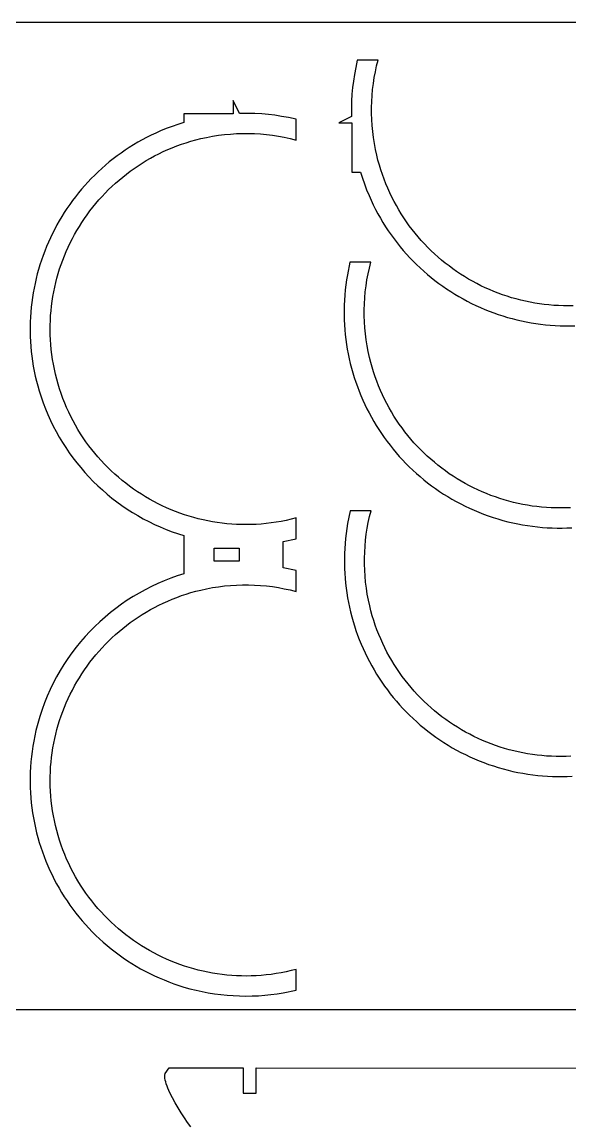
# Model space of a CAD drawing. Extents: x 443 to 1024, y 36 to 674.
# Drawn here: x 735.1 to 844.3, y 452.8 to 672.4 of the extents above; entities that cross this region are included whole.
import ezdxf

# ---------------------------------------------------------------- set-up
doc = ezdxf.new("R2010")
doc.units = 0
doc.layers.get('0').update_dxf_attribs({"linetype": 'CONTINUOUS'})

msp = doc.modelspace()

# ---------------------------------------------------------------- linework, layer by layer
at = {"color": 0}
for p, q in [((443.768031, 672.448303), (1023.768031, 672.448303)), ((443.768031, 475.592408), (1023.768031, 475.592408))]:
    msp.add_line(p, q, dxfattribs=at)
at = {"color": 4}
for p, q in [((801.860756, 664.877962), (801.566515, 663.376438)), ((806.023456, 664.877962), (801.860756, 664.877962)), ((805.476757, 662.544967), (805.731793, 663.715953)), ((805.731793, 663.715953), (806.023456, 664.877962)), ((801.313315, 661.984684), (801.102579, 660.661437)), ((801.566515, 663.376438), (801.313315, 661.984684)), ((805.076582, 660.180895), (805.258353, 661.366212)), ((805.258353, 661.366212), (805.476757, 662.544967)), ((800.935731, 659.365437), (800.814191, 658.055421)), ((801.102579, 660.661437), (800.935731, 659.365437)), ((804.93145, 658.990223), (805.076582, 660.180895)), ((800.814191, 658.055421), (800.739384, 656.690128)), ((804.751114, 656.597643), (804.822959, 657.795403)), ((804.822959, 657.795403), (804.93145, 658.990223)), ((778.407683, 654.216067), (777.157783, 656.780167)), ((777.157783, 656.780167), (777.157783, 654.180267)), ((800.739384, 656.690128), (800.712731, 655.228295)), ((800.712731, 655.228295), (800.735656, 653.628662)), ((804.715918, 655.39815), (804.751114, 656.597643)), ((804.717375, 654.19813), (804.715918, 655.39815)), ((777.157783, 654.180267), (767.326983, 654.180267)), ((767.326983, 654.180267), (767.326983, 652.444367)), ((780.007316, 654.238992), (778.407683, 654.216067)), ((781.469149, 654.212339), (780.007316, 654.238992)), ((782.834442, 654.137531), (781.469149, 654.212339)), ((784.144458, 654.015992), (782.834442, 654.137531)), ((785.440458, 653.849143), (784.144458, 654.015992)), ((786.763705, 653.638408), (785.440458, 653.849143)), ((788.155459, 653.385208), (786.763705, 653.638408)), ((789.656983, 653.090967), (788.155459, 653.385208)), ((789.656983, 648.928267), (789.656983, 653.090967)), ((800.735656, 653.628662), (798.171656, 652.378762)), ((804.755488, 652.998791), (804.717375, 654.19813)), ((804.830261, 651.801341), (804.755488, 652.998791)), ((761.699539, 650.323326), (760.783867, 649.889936)), ((762.629383, 650.736967), (761.699539, 650.323326)), ((763.807716, 651.218145), (762.629383, 650.736967)), ((764.964121, 651.645867), (763.807716, 651.218145)), ((766.127557, 652.045989), (764.964121, 651.645867)), ((767.326983, 652.444367), (766.127557, 652.045989)), ((798.171656, 652.378762), (800.771456, 652.378762)), ((800.771456, 652.378762), (800.771456, 642.547962)), ((804.941698, 650.606986), (804.830261, 651.801341)), ((805.089802, 649.416933), (804.941698, 650.606986)), ((758.123513, 648.474744), (757.266158, 647.96583)), ((758.995691, 648.965298), (758.123513, 648.474744)), ((759.88253, 649.437144), (758.995691, 648.965298)), ((760.783867, 649.889936), (759.88253, 649.437144)), ((765.908524, 647.74696), (766.8349, 648.082011)), ((766.8349, 648.082011), (767.773832, 648.394969)), ((767.773832, 648.394969), (768.725093, 648.685462)), ((768.725093, 648.685462), (769.688453, 648.953118)), ((769.688453, 648.953118), (770.663683, 649.197567)), ((770.663683, 649.197567), (771.833585, 649.455695)), ((771.833585, 649.455695), (773.011411, 649.677145)), ((773.011411, 649.677145), (774.195954, 649.861921)), ((774.195954, 649.861921), (775.386007, 650.010025)), ((775.386007, 650.010025), (776.580362, 650.121462)), ((776.580362, 650.121462), (777.777812, 650.196235)), ((777.777812, 650.196235), (778.977151, 650.234348)), ((778.977151, 650.234348), (780.177171, 650.235804)), ((780.177171, 650.235804), (781.376664, 650.200608)), ((781.376664, 650.200608), (782.574424, 650.128763)), ((782.574424, 650.128763), (783.769244, 650.020273)), ((783.769244, 650.020273), (784.959916, 649.87514)), ((784.959916, 649.87514), (786.145233, 649.69337)), ((786.145233, 649.69337), (787.323988, 649.474965)), ((787.323988, 649.474965), (788.494974, 649.21993)), ((788.494974, 649.21993), (789.656983, 648.928267)), ((805.274577, 648.23239), (805.089802, 649.416933)), ((805.496027, 647.054564), (805.274577, 648.23239)), ((754.784655, 646.332401), (753.988217, 645.75352)), ((755.596566, 646.894311), (754.784655, 646.332401)), ((756.423788, 647.438903), (755.596566, 646.894311)), ((757.266158, 647.96583), (756.423788, 647.438903)), ((761.473001, 645.75333), (762.333162, 646.193267)), ((762.333162, 646.193267), (763.207023, 646.61297)), ((763.207023, 646.61297), (764.094357, 647.012068)), ((764.094357, 647.012068), (764.994933, 647.390189)), ((764.994933, 647.390189), (765.908524, 647.74696)), ((805.754156, 645.884662), (805.496027, 647.054564)), ((805.998604, 644.909432), (805.754156, 645.884662)), ((751.69337, 643.918528), (750.960451, 643.275238)), ((752.442412, 644.546236), (751.69337, 643.918528)), ((753.207415, 645.158016), (752.442412, 644.546236)), ((753.988217, 645.75352), (753.207415, 645.158016)), ((757.385715, 643.26316), (758.173941, 643.798686)), ((758.173941, 643.798686), (758.977011, 644.315838)), ((758.977011, 644.315838), (759.794697, 644.814244)), ((759.794697, 644.814244), (760.62677, 645.293532)), ((760.62677, 645.293532), (761.473001, 645.75333)), ((806.266261, 643.946072), (805.998604, 644.909432)), ((806.556754, 642.994812), (806.266261, 643.946072)), ((749.543635, 641.943304), (748.860062, 641.255355)), ((750.243818, 642.616714), (749.543635, 641.943304)), ((750.960451, 643.275238), (750.243818, 642.616714)), ((754.385834, 640.944749), (755.112393, 641.550054)), ((755.112393, 641.550054), (755.854713, 642.138472)), ((755.854713, 642.138472), (756.612563, 642.709631)), ((756.612563, 642.709631), (757.385715, 643.26316)), ((800.771456, 642.547962), (802.507356, 642.547962)), ((802.507356, 642.547962), (802.905734, 641.348536)), ((806.869712, 642.05588), (806.556754, 642.994812)), ((807.204762, 641.129504), (806.869712, 642.05588)), ((747.543402, 639.837229), (746.910639, 639.107746)), ((748.193264, 640.553214), (747.543402, 639.837229)), ((748.860062, 641.255355), (748.193264, 640.553214)), ((752.303002, 639.031232), (752.980909, 639.684967)), ((752.980909, 639.684967), (753.675263, 640.322929)), ((753.675263, 640.322929), (754.385834, 640.944749)), ((802.905734, 641.348536), (803.305856, 640.1851)), ((803.305856, 640.1851), (803.733578, 639.028695)), ((807.561534, 640.215915), (807.204762, 641.129504)), ((807.939655, 639.315339), (807.561534, 640.215915)), ((808.338752, 638.428007), (807.939655, 639.315339)), ((745.697061, 637.609679), (745.116571, 636.841789)), ((746.295138, 638.365114), (745.697061, 637.609679)), ((746.910639, 639.107746), (746.295138, 638.365114)), ((750.370244, 636.979121), (750.99744, 637.677938)), ((750.99744, 637.677938), (751.641769, 638.362099)), ((751.641769, 638.362099), (752.303002, 639.031232)), ((803.733578, 639.028695), (804.214756, 637.850362)), ((804.214756, 637.850362), (804.628396, 636.920518)), ((808.758455, 637.554147), (808.338752, 638.428007)), ((809.198392, 636.693987), (808.758455, 637.554147)), ((744.009002, 635.270034), (743.482248, 634.466863)), ((744.553831, 636.061792), (744.009002, 635.270034)), ((745.116571, 636.841789), (744.553831, 636.061792)), ((748.593737, 634.798455), (749.168163, 635.539008)), ((749.168163, 635.539008), (749.760409, 636.26602)), ((749.760409, 636.26602), (750.370244, 636.979121)), ((804.628396, 636.920518), (805.061786, 636.004846)), ((805.061786, 636.004846), (805.514578, 635.103509)), ((805.514578, 635.103509), (805.986425, 634.216671)), ((809.65819, 635.847757), (809.198392, 636.693987)), ((810.137478, 635.015685), (809.65819, 635.847757)), ((810.635884, 634.198001), (810.137478, 635.015685)), ((742.483614, 632.827672), (742.01206, 631.992346)), ((742.973731, 633.652627), (742.483614, 632.827672)), ((743.482248, 634.466863), (742.973731, 633.652627)), ((746.979659, 632.499274), (747.499256, 633.278216)), ((747.499256, 633.278216), (748.037358, 634.044734)), ((748.037358, 634.044734), (748.593737, 634.798455)), ((805.986425, 634.216671), (806.476979, 633.344492)), ((806.476979, 633.344492), (806.985893, 632.487137)), ((811.153037, 633.394932), (810.635884, 634.198001)), ((811.688563, 632.606708), (811.153037, 633.394932)), ((741.55923, 631.146997), (741.125288, 630.291971)), ((742.01206, 631.992346), (741.55923, 631.146997)), ((745.534186, 630.091619), (745.996895, 630.905604)), ((745.996895, 630.905604), (746.478796, 631.708279)), ((746.478796, 631.708279), (746.979659, 632.499274)), ((806.985893, 632.487137), (807.51282, 631.644767)), ((807.51282, 631.644767), (808.057412, 630.817545)), ((808.057412, 630.817545), (808.619322, 630.005634)), ((812.242092, 631.833557), (811.688563, 632.606708)), ((812.813251, 631.075709), (812.242092, 631.833557)), ((813.401669, 630.333392), (812.813251, 631.075709)), ((740.314716, 628.554281), (739.938412, 627.672311)), ((740.710396, 629.427617), (740.314716, 628.554281)), ((741.125288, 630.291971), (740.710396, 629.427617)), ((744.263497, 627.585529), (744.667258, 628.43121)), ((744.667258, 628.43121), (745.090898, 629.266697)), ((745.090898, 629.266697), (745.534186, 630.091619)), ((808.619322, 630.005634), (809.198203, 629.209196)), ((809.198203, 629.209196), (809.793707, 628.428394)), ((809.793707, 628.428394), (810.405486, 627.663391)), ((814.006973, 629.606834), (813.401669, 630.333392)), ((814.628793, 628.896265), (814.006973, 629.606834)), ((815.266756, 628.201914), (814.628793, 628.896265)), ((739.581646, 626.782054), (739.24458, 625.883857)), ((739.938412, 627.672311), (739.581646, 626.782054)), ((743.516523, 625.865074), (743.879842, 626.730027)), ((743.879842, 626.730027), (744.263497, 627.585529)), ((810.405486, 627.663391), (811.033195, 626.914349)), ((811.033195, 626.914349), (811.676485, 626.18143)), ((811.676485, 626.18143), (812.335008, 625.464797)), ((815.92049, 627.524008), (815.266756, 628.201914)), ((816.589624, 626.862778), (815.92049, 627.524008)), ((817.273785, 626.218451), (816.589624, 626.862778)), ((817.972602, 625.591257), (817.273785, 626.218451)), ((738.630199, 624.065035), (738.35321, 623.145104)), ((738.927377, 624.978068), (738.630199, 624.065035)), ((739.24458, 625.883857), (738.927377, 624.978068)), ((742.550866, 623.217238), (742.851806, 624.108308)), ((742.851806, 624.108308), (743.173768, 624.991044)), ((743.173768, 624.991044), (743.516523, 625.865074)), ((800.40388, 624.566487), (799.89768, 622.037587)), ((804.56658, 624.566487), (800.40388, 624.566487)), ((804.274902, 623.404524), (804.56658, 624.566487)), ((812.335008, 625.464797), (813.008418, 624.764614)), ((813.008418, 624.764614), (813.696367, 624.081041)), ((813.696367, 624.081041), (814.398508, 623.414243)), ((818.685702, 624.981424), (817.972602, 625.591257)), ((819.412715, 624.389181), (818.685702, 624.981424)), ((820.153268, 623.814757), (819.412715, 624.389181)), ((738.096572, 622.218623), (737.860446, 621.285939)), ((738.35321, 623.145104), (738.096572, 622.218623)), ((742.012967, 621.411582), (742.271177, 622.318205)), ((742.271177, 622.318205), (742.550866, 623.217238)), ((799.89768, 622.037587), (799.732261, 621.033192)), ((803.801448, 621.054823), (804.019857, 622.233566)), ((804.019857, 622.233566), (804.274902, 623.404524)), ((814.398508, 623.414243), (815.114494, 622.764381)), ((815.114494, 622.764381), (815.843976, 622.131618)), ((815.843976, 622.131618), (816.586609, 621.516117)), ((820.906989, 623.25838), (820.153268, 623.814757)), ((821.673506, 622.72028), (820.906989, 623.25838)), ((822.452448, 622.200685), (821.673506, 622.72028)), ((823.243443, 621.699825), (822.452448, 622.200685)), ((737.644997, 620.3474), (737.450386, 619.403353)), ((737.860446, 621.285939), (737.644997, 620.3474)), ((741.369501, 618.649888), (741.5619, 619.577052)), ((741.5619, 619.577052), (741.776465, 620.49774)), ((741.776465, 620.49774), (742.012967, 621.411582)), ((799.591146, 620.029783), (799.474134, 619.027687)), ((799.732261, 621.033192), (799.591146, 620.029783)), ((803.47455, 618.678821), (803.619678, 619.869504)), ((803.619678, 619.869504), (803.801448, 621.054823)), ((816.586609, 621.516117), (817.342043, 620.91804)), ((817.342043, 620.91804), (818.109933, 620.33755)), ((818.109933, 620.33755), (818.889931, 619.77481)), ((818.889931, 619.77481), (819.681688, 619.229981)), ((824.046119, 621.217927), (823.243443, 621.699825)), ((824.860104, 620.75522), (824.046119, 621.217927)), ((825.685026, 620.311934), (824.860104, 620.75522)), ((826.520513, 619.888297), (825.685026, 620.311934)), ((827.366194, 619.484538), (826.520513, 619.888297)), ((737.124331, 617.500124), (736.993211, 616.541637)), ((737.276777, 618.454145), (737.124331, 617.500124)), ((737.450386, 619.403353), (737.276777, 618.454145)), ((741.052116, 616.777624), (741.199497, 617.716622)), ((741.199497, 617.716622), (741.369501, 618.649888)), ((799.381021, 618.027232), (799.311608, 617.028746)), ((799.474134, 619.027687), (799.381021, 618.027232)), ((803.294229, 616.286196), (803.366066, 617.483981)), ((803.366066, 617.483981), (803.47455, 618.678821)), ((819.681688, 619.229981), (820.484859, 618.703227)), ((820.484859, 618.703227), (821.299096, 618.19471)), ((821.299096, 618.19471), (822.124051, 617.704593)), ((822.124051, 617.704593), (822.959376, 617.233039)), ((828.221696, 619.100885), (827.366194, 619.484538)), ((829.086648, 618.737568), (828.221696, 619.100885)), ((829.960678, 618.394815), (829.086648, 618.737568)), ((830.843414, 618.072856), (829.960678, 618.394815)), ((831.734485, 617.771918), (830.843414, 618.072856)), ((832.633517, 617.492231), (831.734485, 617.771918)), ((833.54014, 617.234023), (832.633517, 617.492231)), ((736.88358, 615.579031), (736.7956, 614.612654)), ((736.993211, 616.541637), (736.88358, 615.579031)), ((740.82614, 614.883922), (740.927587, 615.833266)), ((740.927587, 615.833266), (741.052116, 616.777624)), ((799.265693, 616.032554), (799.243074, 615.038984)), ((799.311608, 617.028746), (799.265693, 616.032554)), ((803.259042, 615.086675), (803.294229, 616.286196)), ((822.959376, 617.233039), (823.804726, 616.780209)), ((823.804726, 616.780209), (824.659751, 616.346267)), ((824.659751, 616.346267), (825.524106, 615.931375)), ((825.524106, 615.931375), (826.397442, 615.535695)), ((826.397442, 615.535695), (827.279412, 615.159391)), ((827.279412, 615.159391), (828.169669, 614.802625)), ((834.453982, 616.997523), (833.54014, 617.234023)), ((835.374671, 616.78296), (834.453982, 616.997523)), ((836.301834, 616.590563), (835.374671, 616.78296)), ((837.235101, 616.420561), (836.301834, 616.590563)), ((838.174099, 616.273181), (837.235101, 616.420561)), ((839.118456, 616.148654), (838.174099, 616.273181)), ((840.067801, 616.047208), (839.118456, 616.148654)), ((841.021761, 615.969071), (840.067801, 616.047208)), ((841.979966, 615.914473), (841.021761, 615.969071)), ((842.942042, 615.883642), (841.979966, 615.914473)), ((843.907618, 615.876807), (842.942042, 615.883642)), ((844.876323, 615.894197), (843.907618, 615.876807)), ((736.729435, 613.642853), (736.685246, 612.669976)), ((736.7956, 614.612654), (736.729435, 613.642853)), ((740.66257, 612.009681), (740.693402, 612.971757)), ((740.693402, 612.971757), (740.748002, 613.929961)), ((740.748002, 613.929961), (740.82614, 614.883922)), ((799.243074, 615.038984), (799.243549, 614.048364)), ((799.243549, 614.048364), (799.266918, 613.061019)), ((799.266918, 613.061019), (799.312978, 612.077279)), ((803.260508, 613.886627), (803.259042, 615.086675)), ((803.29863, 612.687264), (803.260508, 613.886627)), ((828.169669, 614.802625), (829.067865, 614.465559)), ((829.067865, 614.465559), (829.973654, 614.148356)), ((829.973654, 614.148356), (830.886688, 613.851178)), ((830.886688, 613.851178), (831.806618, 613.574189)), ((831.806618, 613.574189), (832.733099, 613.317551)), ((832.733099, 613.317551), (833.665783, 613.081425)), ((833.665783, 613.081425), (834.604322, 612.865976)), ((736.685246, 612.669976), (736.663196, 611.694369)), ((736.663196, 611.694369), (736.663447, 610.716381)), ((740.655734, 611.044104), (740.66257, 612.009681)), ((740.673122, 610.0754), (740.655734, 611.044104)), ((799.312978, 612.077279), (799.381529, 611.097469)), ((799.381529, 611.097469), (799.472368, 610.121917)), ((803.373409, 611.489793), (803.29863, 612.687264)), ((803.48485, 610.295426), (803.373409, 611.489793)), ((834.604322, 612.865976), (835.548369, 612.671365)), ((835.548369, 612.671365), (836.497577, 612.497756)), ((836.497577, 612.497756), (837.451598, 612.34531)), ((837.451598, 612.34531), (838.410085, 612.21419)), ((838.410085, 612.21419), (839.372691, 612.104559)), ((839.372691, 612.104559), (840.339068, 612.016579)), ((840.339068, 612.016579), (841.308869, 611.950414)), ((841.308869, 611.950414), (842.281747, 611.906225)), ((842.281747, 611.906225), (843.257353, 611.884175)), ((843.257353, 611.884175), (844.235342, 611.884426)), ((844.235342, 611.884426), (845.215365, 611.907143)), ((736.663447, 610.716381), (736.686164, 609.736357)), ((736.686164, 609.736357), (736.731507, 608.754647)), ((736.731507, 608.754647), (736.799639, 607.771597)), ((740.714965, 609.103938), (740.673122, 610.0754)), ((740.78149, 608.130093), (740.714965, 609.103938)), ((799.472368, 610.121917), (799.585295, 609.15095)), ((799.585295, 609.15095), (799.720107, 608.184895)), ((803.632955, 609.105372), (803.48485, 610.295426)), ((803.817726, 607.920841), (803.632955, 609.105372)), ((736.799639, 607.771597), (736.890723, 606.787554)), ((736.890723, 606.787554), (737.004923, 605.802867)), ((740.872926, 607.154234), (740.78149, 608.130093)), ((740.989502, 606.176735), (740.872926, 607.154234)), ((799.720107, 608.184895), (799.876604, 607.224079)), ((799.876604, 607.224079), (800.054583, 606.268829)), ((804.039167, 606.743043), (803.817726, 607.920841)), ((804.29728, 605.573187), (804.039167, 606.743043)), ((737.004923, 605.802867), (737.142399, 604.817881)), ((737.142399, 604.817881), (737.303315, 603.832945)), ((741.131447, 605.197967), (740.989502, 606.176735)), ((741.29899, 604.218302), (741.131447, 605.197967)), ((741.492359, 603.238111), (741.29899, 604.218302)), ((800.054583, 606.268829), (800.253844, 605.319473)), ((800.253844, 605.319473), (800.474184, 604.376338)), ((800.474184, 604.376338), (800.715403, 603.43975)), ((804.541724, 604.597966), (804.29728, 605.573187)), ((804.809376, 603.634615), (804.541724, 604.597966)), ((737.303315, 603.832945), (737.487834, 602.848406)), ((737.487834, 602.848406), (737.696117, 601.864612)), ((741.711783, 602.257767), (741.492359, 603.238111)), ((741.961015, 601.264462), (741.711783, 602.257767)), ((800.715403, 603.43975), (800.977299, 602.510037)), ((800.977299, 602.510037), (801.259671, 601.587526)), ((805.099866, 602.683363), (804.809376, 603.634615)), ((805.41282, 601.744438), (805.099866, 602.683363)), ((737.696117, 601.864612), (737.928328, 600.881909)), ((737.928328, 600.881909), (738.184629, 599.900645)), ((738.184629, 599.900645), (738.465183, 598.921167)), ((742.234304, 600.28355), (741.961015, 601.264462)), ((742.531256, 599.315268), (742.234304, 600.28355)), ((801.259671, 601.587526), (801.562316, 600.672545)), ((801.562316, 600.672545), (801.885033, 599.765419)), ((801.885033, 599.765419), (802.227622, 598.866477)), ((805.747867, 600.818069), (805.41282, 601.744438)), ((806.104635, 599.904486), (805.747867, 600.818069)), ((806.482753, 599.003916), (806.104635, 599.904486)), ((738.465183, 598.921167), (738.846312, 597.713144)), ((738.846312, 597.713144), (739.262091, 596.520241)), ((742.851473, 598.359854), (742.531256, 599.315268)), ((743.194561, 597.417546), (742.851473, 598.359854)), ((802.227622, 598.866477), (802.58988, 597.976046)), ((802.58988, 597.976046), (802.971606, 597.094452)), ((806.881848, 598.116589), (806.482753, 599.003916)), ((807.301549, 597.242734), (806.881848, 598.116589)), ((739.262091, 596.520241), (739.711937, 595.343077)), ((739.711937, 595.343077), (740.195267, 594.182276)), ((743.560121, 596.488582), (743.194561, 597.417546)), ((743.947759, 595.573199), (743.560121, 596.488582)), ((744.357078, 594.671635), (743.947759, 595.573199)), ((802.971606, 597.094452), (803.372598, 596.222023)), ((803.372598, 596.222023), (803.792655, 595.359086)), ((803.792655, 595.359086), (804.231576, 594.505968)), ((807.741483, 596.382579), (807.301549, 597.242734)), ((808.201279, 595.536353), (807.741483, 596.382579)), ((808.680566, 594.704285), (808.201279, 595.536353)), ((740.195267, 594.182276), (740.711497, 593.038456)), ((744.787682, 593.784128), (744.357078, 594.671635)), ((745.239174, 592.910915), (744.787682, 593.784128)), ((804.231576, 594.505968), (804.689159, 593.662996)), ((804.689159, 593.662996), (805.165202, 592.830498)), ((809.17897, 593.886603), (808.680566, 594.704285)), ((809.696121, 593.083537), (809.17897, 593.886603)), ((740.711497, 593.038456), (741.260044, 591.91224)), ((741.260044, 591.91224), (741.840324, 590.804249)), ((745.711159, 592.052235), (745.239174, 592.910915)), ((746.20324, 591.208325), (745.711159, 592.052235)), ((746.715021, 590.379423), (746.20324, 591.208325)), ((805.165202, 592.830498), (805.659505, 592.0088)), ((805.659505, 592.0088), (806.171865, 591.198229)), ((806.171865, 591.198229), (806.702081, 590.399114)), ((810.231646, 592.295315), (809.696121, 593.083537)), ((810.785174, 591.522167), (810.231646, 592.295315)), ((811.356332, 590.76432), (810.785174, 591.522167)), ((741.840324, 590.804249), (742.451755, 589.715104)), ((742.451755, 589.715104), (743.093752, 588.645427)), ((747.246106, 589.565766), (746.715021, 590.379423)), ((747.796099, 588.767593), (747.246106, 589.565766)), ((748.364603, 587.98514), (747.796099, 588.767593)), ((806.702081, 590.399114), (807.249952, 589.61178)), ((807.249952, 589.61178), (807.815276, 588.836555)), ((807.815276, 588.836555), (808.397851, 588.073767)), ((811.944749, 590.022004), (811.356332, 590.76432)), ((812.550054, 589.295447), (811.944749, 590.022004)), ((813.171873, 588.584879), (812.550054, 589.295447)), ((743.093752, 588.645427), (743.765734, 587.595837)), ((743.765734, 587.595837), (744.467115, 586.566957)), ((744.467115, 586.566957), (745.197313, 585.559408)), ((748.951223, 587.218647), (748.364603, 587.98514)), ((749.555562, 586.46835), (748.951223, 587.218647)), ((808.397851, 588.073767), (808.997477, 587.323741)), ((808.997477, 587.323741), (809.613951, 586.586807)), ((809.613951, 586.586807), (810.247072, 585.863289)), ((813.809836, 587.890528), (813.171873, 588.584879)), ((814.46357, 587.212622), (813.809836, 587.890528)), ((815.132704, 586.551391), (814.46357, 587.212622)), ((745.197313, 585.559408), (745.955745, 584.573811)), ((745.955745, 584.573811), (746.741827, 583.610787)), ((750.177224, 585.734488), (749.555562, 586.46835)), ((750.815812, 585.017298), (750.177224, 585.734488)), ((751.470931, 584.317017), (750.815812, 585.017298)), ((810.247072, 585.863289), (810.89664, 585.153517)), ((810.89664, 585.153517), (811.562451, 584.457816)), ((811.562451, 584.457816), (812.244305, 583.776514)), ((815.816865, 585.907064), (815.132704, 586.551391)), ((816.515682, 585.279869), (815.816865, 585.907064)), ((817.228783, 584.670035), (816.515682, 585.279869)), ((817.955797, 584.07779), (817.228783, 584.670035)), ((746.741827, 583.610787), (747.554976, 582.670957)), ((747.554976, 582.670957), (748.394608, 581.754942)), ((752.142184, 583.633884), (751.470931, 584.317017)), ((752.829176, 582.968137), (752.142184, 583.633884)), ((753.531509, 582.320012), (752.829176, 582.968137)), ((754.248789, 581.689749), (753.531509, 582.320012)), ((812.244305, 583.776514), (812.942, 583.109938)), ((812.942, 583.109938), (813.655335, 582.458416)), ((813.655335, 582.458416), (814.384109, 581.822273)), ((818.69635, 583.503365), (817.955797, 584.07779)), ((819.450072, 582.946987), (818.69635, 583.503365)), ((820.216591, 582.408885), (819.450072, 582.946987)), ((820.995534, 581.889288), (820.216591, 582.408885)), ((748.394608, 581.754942), (749.260141, 580.863364)), ((749.260141, 580.863364), (750.15099, 579.996843)), ((750.15099, 579.996843), (751.066573, 579.156002)), ((754.980618, 581.077584), (754.248789, 581.689749)), ((755.7266, 580.483755), (754.980618, 581.077584)), ((756.486339, 579.908501), (755.7266, 580.483755)), ((814.384109, 581.822273), (815.128119, 581.201839)), ((815.128119, 581.201839), (815.887164, 580.597439)), ((815.887164, 580.597439), (816.661043, 580.0094)), ((816.661043, 580.0094), (817.449555, 579.438051)), ((821.78653, 581.388425), (820.995534, 581.889288)), ((822.589207, 580.906524), (821.78653, 581.388425)), ((823.403193, 580.443815), (822.589207, 580.906524)), ((824.228116, 580.000526), (823.403193, 580.443815)), ((825.063605, 579.576886), (824.228116, 580.000526)), ((751.066573, 579.156002), (752.006306, 578.34146)), ((752.006306, 578.34146), (752.969606, 577.553839)), ((757.25944, 579.352058), (756.486339, 579.908501)), ((758.045505, 578.814665), (757.25944, 579.352058)), ((758.844139, 578.29656), (758.045505, 578.814665)), ((759.654946, 577.797979), (758.844139, 578.29656)), ((760.477528, 577.319162), (759.654946, 577.797979)), ((817.449555, 579.438051), (818.252497, 578.883718)), ((818.252497, 578.883718), (819.069669, 578.346727)), ((819.069669, 578.346727), (819.900869, 577.827407)), ((819.900869, 577.827407), (820.745895, 577.326085)), ((825.909287, 579.173124), (825.063605, 579.576886)), ((826.764791, 578.789469), (825.909287, 579.173124)), ((827.629744, 578.426149), (826.764791, 578.789469)), ((828.503776, 578.083393), (827.629744, 578.426149)), ((829.386514, 577.76143), (828.503776, 578.083393)), ((752.969606, 577.553839), (753.95589, 576.793761)), ((753.95589, 576.793761), (754.964573, 576.061847)), ((754.964573, 576.061847), (755.995074, 575.358717)), ((761.311491, 576.860345), (760.477528, 577.319162)), ((762.156437, 576.421766), (761.311491, 576.860345)), ((763.011972, 576.003664), (762.156437, 576.421766)), ((763.877697, 575.606275), (763.011972, 576.003664)), ((764.753218, 575.229838), (763.877697, 575.606275)), ((820.745895, 577.326085), (821.604546, 576.843087)), ((821.604546, 576.843087), (822.47662, 576.37874)), ((822.47662, 576.37874), (823.361916, 575.933373)), ((823.361916, 575.933373), (824.260233, 575.507311)), ((830.277586, 577.460489), (829.386514, 577.76143)), ((831.17662, 577.180799), (830.277586, 577.460489)), ((832.083244, 576.922588), (831.17662, 577.180799)), ((832.997088, 576.686085), (832.083244, 576.922588)), ((833.917778, 576.471519), (832.997088, 576.686085)), ((834.844943, 576.279119), (833.917778, 576.471519)), ((835.778211, 576.109114), (834.844943, 576.279119)), ((836.71721, 575.961732), (835.778211, 576.109114)), ((837.661569, 575.837202), (836.71721, 575.961732)), ((838.610915, 575.735753), (837.661569, 575.837202)), ((839.564877, 575.657613), (838.610915, 575.735753)), ((840.523083, 575.603013), (839.564877, 575.657613)), ((841.48516, 575.57218), (840.523083, 575.603013)), ((842.450738, 575.565342), (841.48516, 575.57218)), ((843.419443, 575.58273), (842.450738, 575.565342)), ((844.390905, 575.624572), (843.419443, 575.58273)), ((755.995074, 575.358717), (757.046808, 574.684993)), ((757.046808, 574.684993), (758.119192, 574.041296)), ((758.119192, 574.041296), (759.211643, 573.428247)), ((759.211643, 573.428247), (760.323577, 572.846468)), ((765.638138, 574.87459), (764.753218, 575.229838)), ((766.532061, 574.54077), (765.638138, 574.87459)), ((767.434591, 574.228614), (766.532061, 574.54077)), ((768.345331, 573.938361), (767.434591, 574.228614)), ((769.263886, 573.670249), (768.345331, 573.938361)), ((770.189858, 573.424514), (769.263886, 573.670249)), ((771.122853, 573.201395), (770.189858, 573.424514)), ((789.656983, 573.575367), (788.665848, 573.323611)), ((789.656983, 569.412667), (789.656983, 573.575367)), ((800.455848, 575.02318), (799.949648, 572.49428)), ((804.618548, 575.02318), (800.455848, 575.02318)), ((804.071826, 572.690259), (804.32687, 573.861217)), ((804.32687, 573.861217), (804.618548, 575.02318)), ((824.260233, 575.507311), (825.171369, 575.100883)), ((825.171369, 575.100883), (826.095122, 574.714415)), ((826.095122, 574.714415), (827.031291, 574.348234)), ((827.031291, 574.348234), (827.979675, 574.002668)), ((827.979675, 574.002668), (828.940072, 573.678043)), ((828.940072, 573.678043), (829.91228, 573.374687)), ((829.91228, 573.374687), (830.891497, 573.094202)), ((760.323577, 572.846468), (761.454412, 572.296579)), ((761.454412, 572.296579), (762.603563, 571.779202)), ((762.603563, 571.779202), (763.770448, 571.294957)), ((763.770448, 571.294957), (764.954483, 570.844467)), ((772.062473, 573.00113), (771.122853, 573.201395)), ((773.008323, 572.823957), (772.062473, 573.00113)), ((773.960007, 572.670112), (773.008323, 572.823957)), ((774.917127, 572.539835), (773.960007, 572.670112)), ((775.879288, 572.433362), (774.917127, 572.539835)), ((776.846095, 572.350931), (775.879288, 572.433362)), ((777.817149, 572.292781), (776.846095, 572.350931)), ((778.792056, 572.259148), (777.817149, 572.292781)), ((779.77042, 572.250271), (778.792056, 572.259148)), ((780.751843, 572.266387), (779.77042, 572.250271)), ((781.735931, 572.307735), (780.751843, 572.266387)), ((782.722285, 572.374552), (781.735931, 572.307735)), ((783.710512, 572.467075), (782.722285, 572.374552)), ((784.700213, 572.585542), (783.710512, 572.467075)), ((785.690994, 572.730192), (784.700213, 572.585542)), ((786.682457, 572.901261), (785.690994, 572.730192)), ((787.674208, 573.098989), (786.682457, 572.901261)), ((788.665848, 573.323611), (787.674208, 573.098989)), ((799.78423, 571.489885), (799.643115, 570.486476)), ((799.949648, 572.49428), (799.78423, 571.489885)), ((803.671647, 570.326197), (803.853417, 571.511516)), ((803.853417, 571.511516), (804.071826, 572.690259)), ((830.891497, 573.094202), (831.872513, 572.837957)), ((831.872513, 572.837957), (832.854981, 572.605791)), ((832.854981, 572.605791), (833.838554, 572.397541)), ((833.838554, 572.397541), (834.822882, 572.213045)), ((834.822882, 572.213045), (835.80762, 572.052141)), ((835.80762, 572.052141), (836.792419, 571.914667)), ((836.792419, 571.914667), (837.776932, 571.800461)), ((837.776932, 571.800461), (838.760812, 571.709361)), ((838.760812, 571.709361), (839.74371, 571.641205)), ((839.74371, 571.641205), (840.725279, 571.59583)), ((840.725279, 571.59583), (841.705171, 571.573074)), ((841.705171, 571.573074), (842.68304, 571.572776)), ((842.68304, 571.572776), (843.658537, 571.594774)), ((843.658537, 571.594774), (844.631314, 571.638904)), ((764.954483, 570.844467), (767.326983, 570.059267)), ((767.326983, 570.059267), (767.326983, 562.451167)), ((787.127983, 568.906367), (789.656983, 569.412667)), ((799.526102, 569.48438), (799.43299, 568.483925)), ((799.643115, 570.486476), (799.526102, 569.48438)), ((803.418035, 567.940674), (803.526518, 569.135513)), ((803.526518, 569.135513), (803.671647, 570.326197)), ((787.127983, 563.603967), (787.127983, 568.906367)), ((799.363577, 567.485438), (799.317661, 566.489247)), ((799.43299, 568.483925), (799.363577, 567.485438)), ((803.346198, 566.742889), (803.418035, 567.940674)), ((799.317661, 566.489247), (799.295042, 565.495677)), ((799.295042, 565.495677), (799.295518, 564.505056)), ((803.311011, 565.543368), (803.346198, 566.742889)), ((803.312477, 564.34332), (803.311011, 565.543368)), ((767.329383, 562.448767), (765.996659, 562.023876)), ((767.326983, 562.451167), (767.329383, 562.448767)), ((789.656983, 563.097767), (787.127983, 563.603967)), ((789.656983, 558.935067), (789.656983, 563.097767)), ((799.295518, 564.505056), (799.318886, 563.517712)), ((799.318886, 563.517712), (799.364947, 562.533972)), ((799.364947, 562.533972), (799.433497, 561.554162)), ((803.350598, 563.143956), (803.312477, 564.34332)), ((803.425378, 561.946486), (803.350598, 563.143956)), ((762.104063, 560.498172), (760.844898, 559.90814)), ((763.383046, 561.047914), (762.104063, 560.498172)), ((764.680896, 561.556704), (763.383046, 561.047914)), ((765.996659, 562.023876), (764.680896, 561.556704)), ((776.579951, 560.128181), (777.777513, 560.202954)), ((777.777513, 560.202954), (778.976994, 560.241073)), ((778.976994, 560.241073), (780.177171, 560.242542)), ((780.177171, 560.242542), (781.376821, 560.207361)), ((781.376821, 560.207361), (782.574723, 560.135533)), ((799.433497, 561.554162), (799.524336, 560.57861)), ((799.524336, 560.57861), (799.637263, 559.607643)), ((803.536819, 560.752119), (803.425378, 561.946486)), ((803.684923, 559.562065), (803.536819, 560.752119)), ((758.389832, 558.609871), (757.195836, 557.902961)), ((759.606504, 559.278485), (758.389832, 558.609871)), ((760.844898, 559.90814), (759.606504, 559.278485)), ((765.908583, 557.753882), (766.834949, 558.088928)), ((766.834949, 558.088928), (767.773871, 558.401882)), ((767.773871, 558.401882), (768.725119, 558.692371)), ((768.725119, 558.692371), (769.688467, 558.960023)), ((769.688467, 558.960023), (770.663683, 559.204467)), ((770.663683, 559.204467), (771.833324, 559.462529)), ((771.833324, 559.462529), (773.010993, 559.68393)), ((773.010993, 559.68393), (774.195468, 559.868671)), ((774.195468, 559.868671), (775.385528, 560.016754)), ((775.385528, 560.016754), (776.579951, 560.128181)), ((782.574723, 560.135533), (783.769655, 560.02706)), ((783.769655, 560.02706), (784.960394, 559.881942)), ((784.960394, 559.881942), (786.145719, 559.700182)), ((786.145719, 559.700182), (787.324406, 559.481782)), ((787.324406, 559.481782), (788.495235, 559.226743)), ((788.495235, 559.226743), (789.656983, 558.935067)), ((799.637263, 559.607643), (799.772075, 558.641588)), ((799.772075, 558.641588), (799.928572, 557.680772)), ((803.869695, 558.377534), (803.684923, 559.562065)), ((804.091135, 557.199736), (803.869695, 558.377534)), ((754.879679, 556.376913), (753.759423, 555.559105)), ((756.025468, 557.15842), (754.879679, 556.376913)), ((757.195836, 557.902961), (756.025468, 557.15842)), ((761.473102, 555.76027), (762.333256, 556.200203)), ((762.333256, 556.200203), (763.20711, 556.619903)), ((763.20711, 556.619903), (764.094435, 557.018997)), ((764.094435, 557.018997), (764.995002, 557.397114)), ((764.995002, 557.397114), (765.908583, 557.753882)), ((799.928572, 557.680772), (800.106552, 556.725522)), ((800.106552, 556.725522), (800.305812, 555.776166)), ((804.349248, 556.02988), (804.091135, 557.199736)), ((804.593692, 555.054659), (804.349248, 556.02988)), ((751.599317, 553.81724), (750.561371, 552.894513)), ((752.665651, 554.705659), (751.599317, 553.81724)), ((753.759423, 555.559105), (752.665651, 554.705659)), ((757.385839, 553.270112), (758.174061, 553.805636)), ((758.174061, 553.805636), (758.977127, 554.322786)), ((758.977127, 554.322786), (759.794808, 554.821189)), ((759.794808, 554.821189), (760.626876, 555.300474)), ((760.626876, 555.300474), (761.473102, 555.76027)), ((800.305812, 555.776166), (800.526153, 554.833031)), ((800.526153, 554.833031), (800.767372, 553.896443)), ((800.767372, 553.896443), (801.029268, 552.96673)), ((804.861345, 554.091308), (804.593692, 555.054659)), ((805.151834, 553.140056), (804.861345, 554.091308)), ((749.552768, 551.938142), (748.574458, 550.948792)), ((750.561371, 552.894513), (749.552768, 551.938142)), ((754.385966, 550.951709), (755.112524, 551.557012)), ((755.112524, 551.557012), (755.854842, 552.145428)), ((755.854842, 552.145428), (756.612689, 552.716586)), ((756.612689, 552.716586), (757.385839, 553.270112)), ((801.029268, 552.96673), (801.311639, 552.044219)), ((801.311639, 552.044219), (801.614284, 551.129238)), ((805.464788, 552.201131), (805.151834, 553.140056)), ((805.799835, 551.274762), (805.464788, 552.201131)), ((747.627395, 549.927126), (746.71253, 548.87381)), ((748.574458, 550.948792), (747.627395, 549.927126)), ((752.303135, 549.038196), (752.981043, 549.691929)), ((752.981043, 549.691929), (753.675396, 550.329891)), ((753.675396, 550.329891), (754.385966, 550.951709)), ((801.614284, 551.129238), (801.937002, 550.222112)), ((801.937002, 550.222112), (802.27959, 549.32317)), ((802.27959, 549.32317), (802.641848, 548.432739)), ((806.156604, 550.361179), (805.799835, 551.274762)), ((806.534721, 549.460609), (806.156604, 550.361179)), ((806.933816, 548.573282), (806.534721, 549.460609)), ((745.830816, 547.789508), (744.983205, 546.674884)), ((746.71253, 548.87381), (745.830816, 547.789508)), ((750.370374, 546.986086), (750.997572, 547.684903)), ((750.997572, 547.684903), (751.641902, 548.369063)), ((751.641902, 548.369063), (752.303135, 549.038196)), ((802.641848, 548.432739), (803.023574, 547.551145)), ((803.023574, 547.551145), (803.424566, 546.678716)), ((807.353517, 547.699427), (806.933816, 548.573282)), ((807.793451, 546.839272), (807.353517, 547.699427)), ((744.17065, 545.530603), (743.394103, 544.357329)), ((744.983205, 546.674884), (744.17065, 545.530603)), ((748.593862, 544.80542), (749.16829, 545.545973)), ((749.16829, 545.545973), (749.760537, 546.272986)), ((749.760537, 546.272986), (750.370374, 546.986086)), ((803.424566, 546.678716), (803.844624, 545.815779)), ((803.844624, 545.815779), (804.283545, 544.962661)), ((804.283545, 544.962661), (804.741127, 544.119689)), ((808.253248, 545.993046), (807.793451, 546.839272)), ((808.732534, 545.160978), (808.253248, 545.993046)), ((809.230938, 544.343296), (808.732534, 545.160978)), ((742.654517, 543.155727), (741.952842, 541.926461)), ((743.394103, 544.357329), (742.654517, 543.155727)), ((746.979775, 542.506238), (747.499375, 543.285181)), ((747.499375, 543.285181), (748.03748, 544.051699)), ((748.03748, 544.051699), (748.593862, 544.80542)), ((804.741127, 544.119689), (805.217171, 543.287191)), ((805.217171, 543.287191), (805.711473, 542.465493)), ((809.748089, 543.54023), (809.230938, 544.343296)), ((810.283614, 542.752008), (809.748089, 543.54023)), ((810.837142, 541.97886), (810.283614, 542.752008)), ((741.290033, 540.670195), (740.667041, 539.387595)), ((741.952842, 541.926461), (741.290033, 540.670195)), ((745.534291, 540.098579), (745.997004, 540.912565)), ((745.997004, 540.912565), (746.478908, 541.715242)), ((746.478908, 541.715242), (746.979775, 542.506238)), ((805.711473, 542.465493), (806.223833, 541.654922)), ((806.223833, 541.654922), (806.75405, 540.855807)), ((806.75405, 540.855807), (807.30192, 540.068473)), ((811.408301, 541.221013), (810.837142, 541.97886)), ((811.996718, 540.478697), (811.408301, 541.221013)), ((812.602022, 539.75214), (811.996718, 540.478697)), ((740.667041, 539.387595), (740.084819, 538.079324)), ((744.26359, 537.592483), (744.667355, 538.438166)), ((744.667355, 538.438166), (745.090999, 539.273655)), ((745.090999, 539.273655), (745.534291, 540.098579)), ((807.30192, 540.068473), (807.867244, 539.293248)), ((807.867244, 539.293248), (808.44982, 538.53046)), ((808.44982, 538.53046), (809.049445, 537.780434)), ((813.223842, 539.041572), (812.602022, 539.75214)), ((813.861804, 538.34722), (813.223842, 539.041572)), ((814.515539, 537.669315), (813.861804, 538.34722)), ((739.544319, 536.746047), (739.046492, 535.388428)), ((740.084819, 538.079324), (739.544319, 536.746047)), ((743.516607, 535.872023), (743.87993, 536.736978)), ((743.87993, 536.736978), (744.26359, 537.592483)), ((809.049445, 537.780434), (809.66592, 537.0435)), ((809.66592, 537.0435), (810.299041, 536.319982)), ((810.299041, 536.319982), (810.948608, 535.61021)), ((815.184672, 537.008084), (814.515539, 537.669315)), ((815.868834, 536.363757), (815.184672, 537.008084)), ((816.567651, 535.736562), (815.868834, 536.363757)), ((738.592293, 534.007132), (738.182672, 532.602824)), ((739.046492, 535.388428), (738.592293, 534.007132)), ((742.550936, 533.224177), (742.851881, 534.115251)), ((742.851881, 534.115251), (743.173847, 534.99799)), ((743.173847, 534.99799), (743.516607, 535.872023)), ((810.948608, 535.61021), (811.614419, 534.914509)), ((811.614419, 534.914509), (812.296274, 534.233207)), ((812.296274, 534.233207), (812.993969, 533.566631)), ((817.280752, 535.126728), (816.567651, 535.736562)), ((818.007765, 534.534483), (817.280752, 535.126728)), ((818.748319, 533.960058), (818.007765, 534.534483)), ((819.502041, 533.40368), (818.748319, 533.960058)), ((738.182672, 532.602824), (737.818583, 531.176167)), ((742.013027, 531.418514), (742.271242, 532.325141)), ((742.271242, 532.325141), (742.550936, 533.224177)), ((812.993969, 533.566631), (813.707304, 532.915109)), ((813.707304, 532.915109), (814.436077, 532.278966)), ((814.436077, 532.278966), (815.180087, 531.658532)), ((815.180087, 531.658532), (815.939133, 531.054132)), ((820.268559, 532.865578), (819.502041, 533.40368)), ((821.047502, 532.345981), (820.268559, 532.865578)), ((821.838498, 531.845118), (821.047502, 532.345981)), ((822.641175, 531.363217), (821.838498, 531.845118)), ((737.58593, 530.139045), (737.379754, 529.101782)), ((737.818583, 531.176167), (737.58593, 530.139045)), ((741.369548, 528.656807), (741.561952, 529.583975)), ((741.561952, 529.583975), (741.776521, 530.504668)), ((741.776521, 530.504668), (742.013027, 531.418514)), ((815.939133, 531.054132), (816.713012, 530.466093)), ((816.713012, 530.466093), (817.501524, 529.894744)), ((817.501524, 529.894744), (818.304466, 529.34041)), ((823.455161, 530.900508), (822.641175, 531.363217)), ((824.280085, 530.457219), (823.455161, 530.900508)), ((825.115573, 530.033579), (824.280085, 530.457219)), ((825.961255, 529.629817), (825.115573, 530.033579)), ((826.816759, 529.246162), (825.961255, 529.629817)), ((737.199838, 528.06475), (737.045968, 527.028324)), ((737.379754, 529.101782), (737.199838, 528.06475)), ((741.052154, 526.784533), (741.199539, 527.723536)), ((741.199539, 527.723536), (741.369548, 528.656807)), ((818.304466, 529.34041), (819.121638, 528.80342)), ((819.121638, 528.80342), (819.952837, 528.2841)), ((819.952837, 528.2841), (820.797863, 527.782778)), ((820.797863, 527.782778), (821.656514, 527.29978)), ((821.656514, 527.29978), (822.528589, 526.835433)), ((827.681713, 528.882842), (826.816759, 529.246162)), ((828.555744, 528.540086), (827.681713, 528.882842)), ((829.438482, 528.218123), (828.555744, 528.540086)), ((830.329554, 527.917182), (829.438482, 528.218123)), ((831.228588, 527.637492), (830.329554, 527.917182)), ((832.135213, 527.379281), (831.228588, 527.637492)), ((833.049056, 527.142778), (832.135213, 527.379281)), ((736.917927, 525.992876), (736.8155, 524.958779)), ((737.045968, 527.028324), (736.917927, 525.992876)), ((740.826169, 524.89082), (740.927621, 525.84017)), ((740.927621, 525.84017), (741.052154, 526.784533)), ((822.528589, 526.835433), (823.413885, 526.390066)), ((823.413885, 526.390066), (824.312202, 525.964004)), ((824.312202, 525.964004), (825.223337, 525.557576)), ((825.223337, 525.557576), (826.147091, 525.171108)), ((826.147091, 525.171108), (827.08326, 524.804927)), ((833.969746, 526.928212), (833.049056, 527.142778)), ((834.896912, 526.735812), (833.969746, 526.928212)), ((835.83018, 526.565807), (834.896912, 526.735812)), ((836.769179, 526.418424), (835.83018, 526.565807)), ((837.713538, 526.293895), (836.769179, 526.418424)), ((838.662884, 526.192446), (837.713538, 526.293895)), ((839.616846, 526.114306), (838.662884, 526.192446)), ((840.575051, 526.059706), (839.616846, 526.114306)), ((841.537129, 526.028872), (840.575051, 526.059706)), ((842.502706, 526.022035), (841.537129, 526.028872)), ((843.471412, 526.039423), (842.502706, 526.022035)), ((844.442874, 526.081265), (843.471412, 526.039423)), ((736.686628, 522.896133), (736.659751, 521.86833)), ((736.738473, 523.926407), (736.686628, 522.896133)), ((736.8155, 524.958779), (736.738473, 523.926407)), ((740.662588, 522.01656), (740.693424, 522.978643)), ((740.693424, 522.978643), (740.748027, 523.936853)), ((740.748027, 523.936853), (740.826169, 524.89082)), ((827.08326, 524.804927), (828.031643, 524.459361)), ((828.031643, 524.459361), (828.99204, 524.134736)), ((828.99204, 524.134736), (829.964248, 523.83138)), ((829.964248, 523.83138), (830.943465, 523.550895)), ((830.943465, 523.550895), (831.924482, 523.29465)), ((831.924482, 523.29465), (832.90695, 523.062484)), ((832.90695, 523.062484), (833.890522, 522.854234)), ((833.890522, 522.854234), (834.874851, 522.669738)), ((736.659751, 521.86833), (736.657627, 520.843372)), ((736.657627, 520.843372), (736.68004, 519.821631)), ((740.655749, 521.050977), (740.662588, 522.01656)), ((740.673135, 520.082265), (740.655749, 521.050977)), ((834.874851, 522.669738), (835.859589, 522.508834)), ((835.859589, 522.508834), (836.844388, 522.37136)), ((836.844388, 522.37136), (837.828901, 522.257154)), ((837.828901, 522.257154), (838.81278, 522.166054)), ((838.81278, 522.166054), (839.795678, 522.097898)), ((839.795678, 522.097898), (840.777247, 522.052523)), ((840.777247, 522.052523), (841.75714, 522.029767)), ((841.75714, 522.029767), (842.735008, 522.029469)), ((842.735008, 522.029469), (843.710505, 522.051467)), ((843.710505, 522.051467), (844.683283, 522.095597)), ((736.68004, 519.821631), (736.726773, 518.803482)), ((736.726773, 518.803482), (736.797613, 517.789296)), ((740.714974, 519.110797), (740.673135, 520.082265)), ((740.781497, 518.136944), (740.714974, 519.110797)), ((736.797613, 517.789296), (736.892343, 516.779448)), ((736.892343, 516.779448), (737.010748, 515.774311)), ((740.872931, 517.161078), (740.781497, 518.136944)), ((740.989505, 516.18357), (740.872931, 517.161078)), ((737.010748, 515.774311), (737.152613, 514.774258)), ((737.152613, 514.774258), (737.317721, 513.779661)), ((741.131449, 515.204794), (740.989505, 516.18357)), ((741.298991, 514.22512), (741.131449, 515.204794)), ((741.492359, 513.24492), (741.298991, 514.22512)), ((737.317721, 513.779661), (737.505858, 512.790896)), ((737.505858, 512.790896), (737.716808, 511.808334)), ((741.711783, 512.264567), (741.492359, 513.24492)), ((741.961015, 511.271262), (741.711783, 512.264567)), ((737.716808, 511.808334), (737.950355, 510.832349)), ((737.950355, 510.832349), (738.206285, 509.863314)), ((738.206285, 509.863314), (738.484381, 508.901603)), ((742.234305, 510.29035), (741.961015, 511.271262)), ((742.531257, 509.322068), (742.234305, 510.29035)), ((738.484381, 508.901603), (738.784428, 507.947588)), ((738.784428, 507.947588), (739.106211, 507.001643)), ((742.851475, 508.366654), (742.531257, 509.322068)), ((743.194562, 507.424346), (742.851475, 508.366654)), ((739.106211, 507.001643), (739.449513, 506.064141)), ((739.449513, 506.064141), (739.814121, 505.135456)), ((743.560124, 506.495382), (743.194562, 507.424346)), ((743.947762, 505.579999), (743.560124, 506.495382)), ((744.357082, 504.678435), (743.947762, 505.579999)), ((739.814121, 505.135456), (740.199817, 504.215961)), ((740.199817, 504.215961), (740.606388, 503.306028)), ((740.606388, 503.306028), (741.033616, 502.406032)), ((744.787687, 503.790928), (744.357082, 504.678435)), ((745.23918, 502.917715), (744.787687, 503.790928)), ((741.033616, 502.406032), (741.481287, 501.516345)), ((741.481287, 501.516345), (741.949185, 500.63734)), ((745.711166, 502.059035), (745.23918, 502.917715)), ((746.203248, 501.215125), (745.711166, 502.059035)), ((746.715031, 500.386223), (746.203248, 501.215125)), ((741.949185, 500.63734), (742.437096, 499.769392)), ((742.437096, 499.769392), (742.944802, 498.912873)), ((742.944802, 498.912873), (743.472089, 498.068156)), ((747.246117, 499.572566), (746.715031, 500.386223)), ((747.796112, 498.774393), (747.246117, 499.572566)), ((748.364617, 497.99194), (747.796112, 498.774393)), ((743.472089, 498.068156), (744.018742, 497.235614)), ((744.018742, 497.235614), (744.584544, 496.415622)), ((748.951239, 497.225447), (748.364617, 497.99194)), ((749.555579, 496.47515), (748.951239, 497.225447)), ((744.584544, 496.415622), (745.16928, 495.608552)), ((745.16928, 495.608552), (745.772736, 494.814777)), ((745.772736, 494.814777), (746.394695, 494.034671)), ((750.177242, 495.741288), (749.555579, 496.47515)), ((750.815832, 495.024098), (750.177242, 495.741288)), ((751.470953, 494.323817), (750.815832, 495.024098)), ((752.142208, 493.640684), (751.470953, 494.323817)), ((746.394695, 494.034671), (747.034941, 493.268606)), ((747.034941, 493.268606), (747.693261, 492.516957)), ((747.693261, 492.516957), (748.369437, 491.780096)), ((752.829201, 492.974937), (752.142208, 493.640684)), ((753.531536, 492.326812), (752.829201, 492.974937)), ((754.248817, 491.696549), (753.531536, 492.326812)), ((748.369437, 491.780096), (749.063254, 491.058397)), ((749.063254, 491.058397), (749.774498, 490.352233)), ((749.774498, 490.352233), (750.502952, 489.661976)), ((754.980647, 491.084384), (754.248817, 491.696549)), ((755.726631, 490.490555), (754.980647, 491.084384)), ((756.486372, 489.915301), (755.726631, 490.490555)), ((757.259474, 489.358858), (756.486372, 489.915301)), ((750.502952, 489.661976), (751.248401, 488.988002)), ((751.248401, 488.988002), (752.010629, 488.330681)), ((752.010629, 488.330681), (752.789422, 487.690389)), ((758.04554, 488.821465), (757.259474, 489.358858)), ((758.844175, 488.30336), (758.04554, 488.821465)), ((759.654983, 487.804779), (758.844175, 488.30336)), ((760.477567, 487.325962), (759.654983, 487.804779)), ((752.789422, 487.690389), (753.584563, 487.067497)), ((753.584563, 487.067497), (754.395838, 486.46238)), ((754.395838, 486.46238), (755.22303, 485.875411)), ((755.22303, 485.875411), (756.065924, 485.306962)), ((761.311531, 486.867145), (760.477567, 487.325962)), ((762.156478, 486.428566), (761.311531, 486.867145)), ((763.012013, 486.010464), (762.156478, 486.428566)), ((763.87774, 485.613075), (763.012013, 486.010464)), ((764.753261, 485.236638), (763.87774, 485.613075)), ((756.065924, 485.306962), (756.924304, 484.757408)), ((756.924304, 484.757408), (757.797956, 484.227121)), ((757.797956, 484.227121), (758.686664, 483.716474)), ((758.686664, 483.716474), (759.590211, 483.225842)), ((765.638182, 484.88139), (764.753261, 485.236638)), ((766.532105, 484.54757), (765.638182, 484.88139)), ((767.434635, 484.235414), (766.532105, 484.54757)), ((768.345376, 483.945161), (767.434635, 484.235414)), ((769.26393, 483.677049), (768.345376, 483.945161)), ((770.189903, 483.431314), (769.26393, 483.677049)), ((771.122897, 483.208195), (770.189903, 483.431314)), ((788.665853, 483.330411), (787.674216, 483.105789)), ((789.656983, 483.582167), (788.665853, 483.330411)), ((789.656983, 479.419467), (789.656983, 483.582167)), ((759.590211, 483.225842), (760.508384, 482.755596)), ((760.508384, 482.755596), (761.440966, 482.30611)), ((761.440966, 482.30611), (762.387741, 481.877759)), ((762.387741, 481.877759), (763.348495, 481.470914)), ((763.348495, 481.470914), (764.323011, 481.085949)), ((772.062517, 483.00793), (771.122897, 483.208195)), ((773.008366, 482.830757), (772.062517, 483.00793)), ((773.960049, 482.676912), (773.008366, 482.830757)), ((774.917168, 482.546635), (773.960049, 482.676912)), ((775.879328, 482.440162), (774.917168, 482.546635)), ((776.846133, 482.357731), (775.879328, 482.440162)), ((777.817186, 482.299581), (776.846133, 482.357731)), ((778.792092, 482.265948), (777.817186, 482.299581)), ((779.770453, 482.257071), (778.792092, 482.265948)), ((780.751874, 482.273187), (779.770453, 482.257071)), ((781.735959, 482.314535), (780.751874, 482.273187)), ((782.722311, 482.381352), (781.735959, 482.314535)), ((783.710535, 482.473875), (782.722311, 482.381352)), ((784.700233, 482.592342), (783.710535, 482.473875)), ((785.69101, 482.736992), (784.700233, 482.592342)), ((786.68247, 482.908061), (785.69101, 482.736992)), ((787.674216, 483.105789), (786.68247, 482.908061)), ((764.323011, 481.085949), (765.311075, 480.723237)), ((765.311075, 480.723237), (766.312471, 480.383152)), ((766.312471, 480.383152), (767.326983, 480.066067)), ((767.326983, 480.066067), (768.522865, 479.727776)), ((768.522865, 479.727776), (769.731266, 479.424497)), ((769.731266, 479.424497), (770.950694, 479.156334)), ((770.950694, 479.156334), (772.179658, 478.923392)), ((772.179658, 478.923392), (773.416666, 478.725775)), ((785.900953, 478.715425), (787.127983, 478.913267)), ((787.127983, 478.913267), (789.656983, 479.419467)), ((773.416666, 478.725775), (774.660225, 478.563587)), ((774.660225, 478.563587), (775.908845, 478.436933)), ((775.908845, 478.436933), (777.161033, 478.345917)), ((777.161033, 478.345917), (778.415298, 478.290643)), ((778.415298, 478.290643), (779.670147, 478.271215)), ((779.670147, 478.271215), (780.92409, 478.287739)), ((780.92409, 478.287739), (782.175633, 478.340317)), ((782.175633, 478.340317), (783.423286, 478.429055)), ((783.423286, 478.429055), (784.665557, 478.554056)), ((784.665557, 478.554056), (785.900953, 478.715425)), ((763.575213, 462.800941), (764.363013, 463.935041)), ((764.363013, 463.935041), (779.123613, 463.931241)), ((779.123613, 463.931241), (779.122513, 458.933541)), ((781.721413, 458.932841), (781.722513, 463.930541)), ((781.722513, 463.930541), (861.372013, 463.909941)), ((763.513059, 462.217521), (763.525216, 462.524109)), ((763.536688, 461.883284), (763.513059, 462.217521)), ((763.525216, 462.524109), (763.575213, 462.800941)), ((763.594051, 461.523504), (763.536688, 461.883284)), ((763.683095, 461.140288), (763.594051, 461.523504)), ((763.80177, 460.735742), (763.683095, 461.140288)), ((763.948021, 460.311972), (763.80177, 460.735742)), ((764.119797, 459.871085), (763.948021, 460.311972)), ((764.531714, 458.946384), (764.119797, 459.871085)), ((765.021101, 457.978488), (764.531714, 458.946384)), ((765.571541, 456.984249), (765.021101, 457.978488)), ((766.166613, 455.980516), (765.571541, 456.984249)), ((779.122513, 458.933541), (781.721413, 458.932841)), ((766.789899, 454.984141), (766.166613, 455.980516)), ((767.42498, 454.011973), (766.789899, 454.984141)), ((768.055438, 453.080862), (767.42498, 454.011973)), ((768.664853, 452.20766), (768.055438, 453.080862))]:
    msp.add_line(p, q, dxfattribs=at)
at = {"color": 7}
for p, q in [((773.316483, 564.955367), (773.316483, 567.555167)), ((773.316483, 567.555167), (778.316083, 567.555167)), ((778.316083, 567.555167), (778.316083, 564.955367)), ((778.316083, 564.955367), (773.316483, 564.955367))]:
    msp.add_line(p, q, dxfattribs=at)

doc.saveas('drawing.dxf')
